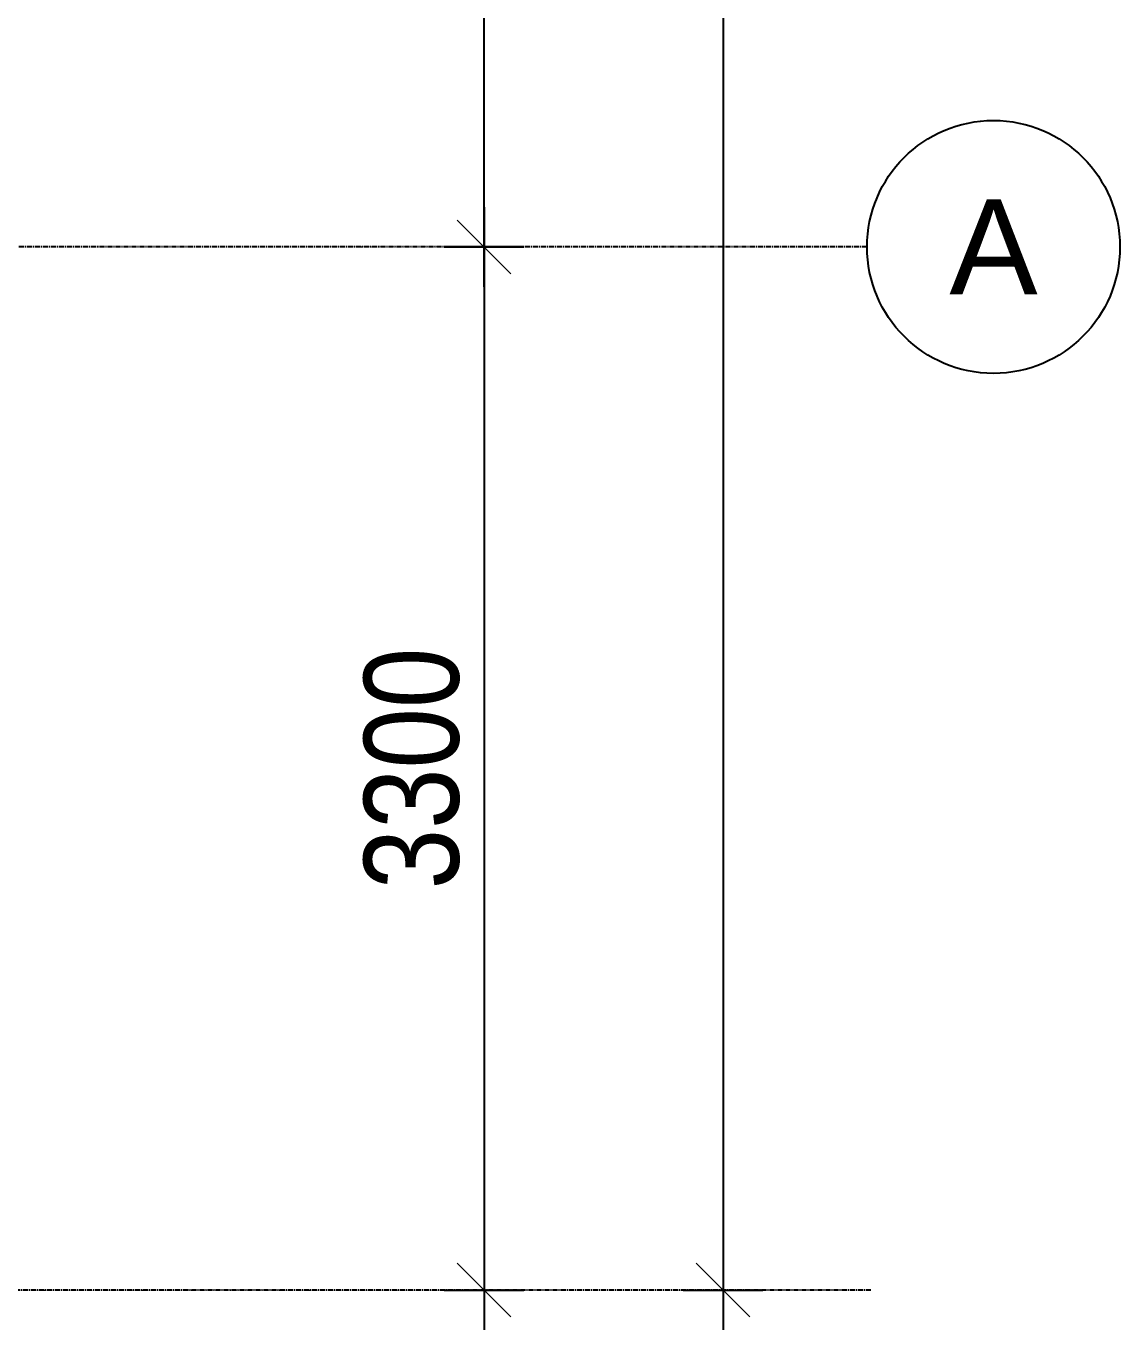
# Model space of a CAD drawing. Header units: inches. Extents: x 676944 to 1044153, y 326920 to 502369.
# Drawn here: x 750461 to 753921, y 366484 to 370609 of the extents above; entities that cross this region are included whole.
import ezdxf
from ezdxf.enums import TextEntityAlignment as Align

# ---------------------------------------------------------------- set-up
doc = ezdxf.new("R2010")
doc.units = ezdxf.units.IN
doc.header["$MEASUREMENT"] = 0
doc.linetypes.add('CENTER', pattern=[50.8, 31.75, -6.35, 6.35, -6.35])
doc.linetypes.add('DOT2', pattern=[3.175, 0, -3.175])
doc.layers.add('Axis', color=9, linetype='CENTER')
doc.layers.add('dim-axis', color=15, linetype='Continuous')
doc.styles.add('ARIAL', font='ARIALN.TTF')
doc.styles.add('style1', font='arial.ttf')
doc.dimstyles.new('DIM-100', dxfattribs={"dimscale": 150, "dimtxt": 2, "dimasz": 1, "dimexe": 0.75, "dimexo": 1, "dimgap": 0.5, "dimtad": 1, "dimdec": 0, "dimzin": 11, "dimdsep": 46, "dimtxsty": 'ARIAL', "dimblk": 'R', "dimcen": 2.5, "dimdle": 1, "dimclrd": 256, "dimclre": 256, "dimclrt": 256, "dimazin": 0, "dimtfac": 1, "dimtdec": 0, "dimtix": 1, "dimtmove": 2, "dimatfit": 3, "dimldrblk": 'R', "dimtolj": 1, "dimtzin": 3, "dimlwd": -1, "dimlwe": 13, "dimarcsym": 0})

# ---------------------------------------------------------------- blocks, each defined once
blk = doc.blocks.new('R')
for p, q in [((0, -1.05), (0, 1.05)), ((-1.05, 0), (1.05, 0))]:
    blk.add_line(p, q)
at = {"color": 4, "lineweight": 13}
blk.add_line((-0.707, -0.707), (0.707, 0.707), dxfattribs=at)
blk = doc.blocks.new('*D353')
at = {"layer": 'Defpoints', "color": 0, "transparency": 16777216}
for p in [(255757.3, 426487.4), (255757.3, 414937.4), (255757.3, 414937.4)]:
    blk.add_point(p, dxfattribs=at)
at = {"layer": 'dim-axis', "linetype": 'DOT2', "lineweight": 13, "transparency": 16777216}
for p, q in [((255607.3, 426487.4), (255644.8, 426487.4)), ((255607.3, 414937.4), (255644.8, 414937.4))]:
    blk.add_line(p, q, dxfattribs=at)
at = {"layer": 'dim-axis', "transparency": 16777216}
blk.add_line((255757.3, 426367.4), (255757.3, 415057.4), dxfattribs=at)
at = {"layer": 'dim-axis', "transparency": 16777216, "xscale": 120, "yscale": 120, "zscale": 120}
for p, rotation in [((255757.3, 426487.4), 90), ((255757.3, 414937.4), 270)]:
    blk.add_blockref('R', p, dxfattribs=dict(at, rotation=rotation))
at = {"layer": 'dim-axis', "transparency": 16777216, "insert": (255529.2, 420712.4), "char_height": 300, "attachment_point": 5, "rotation": 90, "style": 'ARIAL'}
blk.add_mtext('\\A1;11550', dxfattribs=at)
blk = doc.blocks.new('*D370')
at = {"layer": 'Defpoints', "color": 0, "transparency": 16777216}
for p in [(254290.1, 422287.4), (255001, 422287.4), (254290.1, 418237.4)]:
    blk.add_point(p, dxfattribs=at)
at = {"layer": 'dim-axis', "linetype": 'DOT2', "lineweight": 13, "transparency": 16777216}
for p, q in [((254440.1, 422287.4), (255113.5, 422287.4)), ((254440.1, 418237.4), (255113.5, 418237.4))]:
    blk.add_line(p, q, dxfattribs=at)
at = {"layer": 'dim-axis', "transparency": 16777216}
blk.add_line((255001, 418357.4), (255001, 422167.4), dxfattribs=at)
at = {"layer": 'dim-axis', "transparency": 16777216, "xscale": 120, "yscale": 120, "zscale": 120}
for p, rotation in [((255001, 422287.4), 90), ((255001, 418237.4), 270)]:
    blk.add_blockref('R', p, dxfattribs=dict(at, rotation=rotation))
at = {"layer": 'dim-axis', "transparency": 16777216, "insert": (254772.9, 420262.4), "char_height": 300, "attachment_point": 5, "rotation": 90, "style": 'ARIAL'}
blk.add_mtext('\\A1;4050', dxfattribs=at)
blk = doc.blocks.new('*D371')
at = {"layer": 'Defpoints', "color": 0, "transparency": 16777216}
for p in [(254290.1, 418237.4), (251530.8, 414937.4), (255001, 414937.4)]:
    blk.add_point(p, dxfattribs=at)
at = {"layer": 'dim-axis', "linetype": 'DOT2', "lineweight": 13, "transparency": 16777216}
for p, q in [((254440.1, 418237.4), (255113.5, 418237.4)), ((251680.8, 414937.4), (255113.5, 414937.4))]:
    blk.add_line(p, q, dxfattribs=at)
at = {"layer": 'dim-axis', "transparency": 16777216}
blk.add_line((255001, 418117.4), (255001, 415057.4), dxfattribs=at)
at = {"layer": 'dim-axis', "transparency": 16777216, "xscale": 120, "yscale": 120, "zscale": 120}
for p, rotation in [((255001, 418237.4), 90), ((255001, 414937.4), 270)]:
    blk.add_blockref('R', p, dxfattribs=dict(at, rotation=rotation))
at = {"layer": 'dim-axis', "transparency": 16777216, "insert": (254772.9, 416587.4), "char_height": 300, "attachment_point": 5, "rotation": 90, "style": 'ARIAL'}
blk.add_mtext('\\A1;3300', dxfattribs=at)
blk = doc.blocks.new('FSDRHGT')
at = {"layer": 'Axis', "ltscale": 0.5}
for p, q in [((256212.7, 418237.4), (251875.7, 418237.4)), ((256224.4, 414937.4), (250517.8, 414937.4))]:
    blk.add_line(p, q, dxfattribs=at)
at = {"layer": 'Axis', "linetype": 'Continuous'}
blk.add_circle((256612.7, 418237.4), 400, dxfattribs=at)
at = {"layer": 'Axis', "linetype": 'Continuous', "style": 'style1'}
blk.add_text('A', height=300, dxfattribs=at).set_placement((256612.7, 418237.4), align=Align.MIDDLE)
at = {"layer": 'dim-axis', "color": 3}
dim = blk.add_aligned_dim(p1=(255757.3, 426487.4), p2=(255757.3, 414937.4), distance=0, dimstyle='DIM-100', override={"dimasz": 0.8}, dxfattribs=at)
dim.commit()
dim.dimension.update_dxf_attribs({"geometry": '*D353', "text_midpoint": (255529.2, 420712.4)})
for base, p2, angle, picture, middle in [((255001, 422287.4), (254290.1, 422287.4), 270, '*D370', (254772.9, 420262.4)), ((255001, 414937.4), (251530.8, 414937.4), 90, '*D371', (254772.9, 416587.4))]:
    dim = blk.add_linear_dim(base=base, p1=(254290.1, 418237.4), p2=p2, angle=angle, dimstyle='DIM-100', override={"dimasz": 0.8}, dxfattribs=at)
    dim.commit()
    dim.dimension.update_dxf_attribs({"geometry": picture, "text_midpoint": middle})

msp = doc.modelspace()

# ---------------------------------------------------------------- block references
at = {"color": 4, "linetype": 'Continuous'}
msp.add_blockref('FSDRHGT', (496908.5, -48327), dxfattribs=at)

doc.saveas('drawing.dxf')
